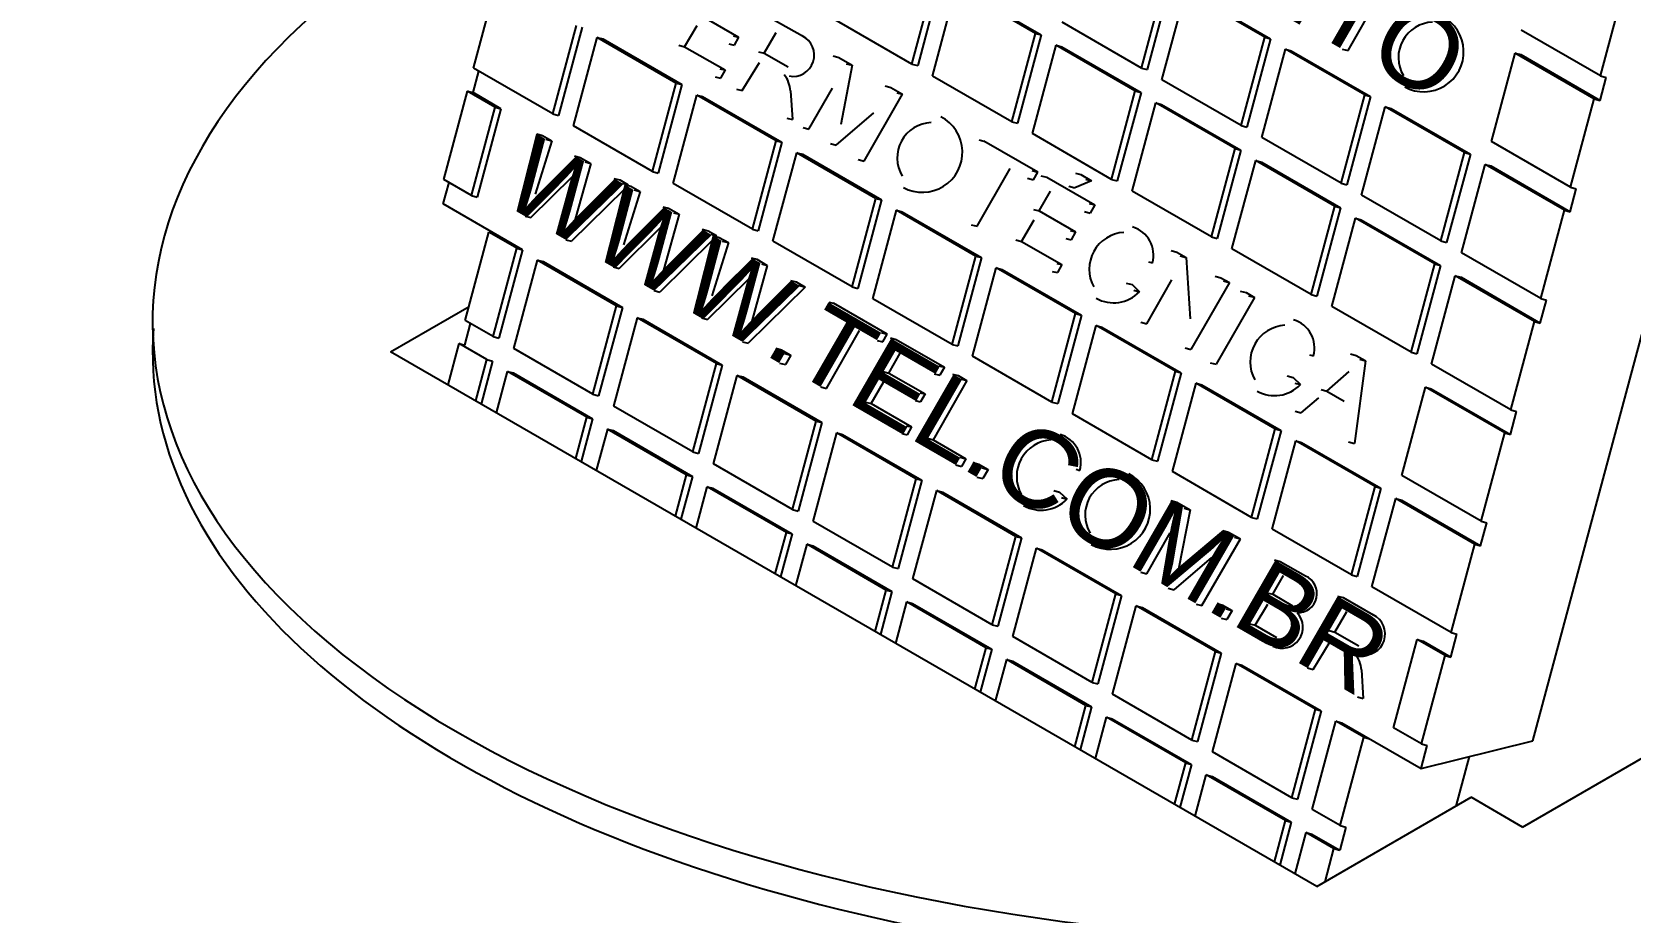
# Model space of a CAD drawing. Header units: millimetres. Extents: x -6620.9 to -6603.9, y -4745 to -4728.
# Drawn here: x -6619.66 to -6615.968, y -4731.657 to -4729.624 of the extents above; entities that cross this region are included whole.
import ezdxf
from ezdxf.enums import TextEntityAlignment as Align

# ---------------------------------------------------------------- set-up
doc = ezdxf.new("R2010")
doc.units = ezdxf.units.MM
doc.header["$LTSCALE"] = 10
doc.layers.add('Termotécnica', color=7, linetype='Continuous')
doc.styles.add('NEWSTYLE1', font='ARIAL.TTF')

msp = doc.modelspace()

# ---------------------------------------------------------------- linework, layer by layer
at = {"layer": 'Termotécnica', "color": 1}
for p, q in [((-6616.1925, -4731.2614), (-6615.6744, -4729.3279)), ((-6618.6398, -4729.7074), (-6618.5851, -4729.5032)), ((-6617.6271, -4729.6981), (-6617.5724, -4729.4939)), ((-6617.5795, -4729.7256), (-6617.5248, -4729.5214)), ((-6617.3418, -4729.6271), (-6617.5248, -4729.5214)), ((-6617.0969, -4729.7072), (-6617.0422, -4729.503)), ((-6616.0367, -4729.7253), (-6615.982, -4729.5211)), ((-6616.0367, -4729.7253), (-6615.982, -4729.5211)), ((-6617.0494, -4729.7346), (-6616.9947, -4729.5304)), ((-6616.8116, -4729.6361), (-6616.9947, -4729.5304)), ((-6617.6271, -4729.6981), (-6617.8101, -4729.5924)), ((-6618.4568, -4729.8131), (-6618.402, -4729.6089)), ((-6617.3965, -4729.8312), (-6617.3418, -4729.6271)), ((-6617.3418, -4729.6271), (-6617.3285, -4729.6306)), ((-6617.0969, -4729.7072), (-6617.28, -4729.6015)), ((-6616.0367, -4729.7253), (-6616.2197, -4729.6196)), ((-6618.4092, -4729.8405), (-6618.3545, -4729.6364)), ((-6618.1714, -4729.7421), (-6618.3545, -4729.6364)), ((-6618.3545, -4729.6364), (-6618.3412, -4729.6399)), ((-6617.3489, -4729.8587), (-6617.2942, -4729.6545)), ((-6617.1112, -4729.7602), (-6617.2942, -4729.6545)), ((-6617.2942, -4729.6545), (-6617.281, -4729.6581)), ((-6616.8663, -4729.8403), (-6616.8116, -4729.6361)), ((-6616.8188, -4729.8678), (-6616.7641, -4729.6636)), ((-6616.8116, -4729.6361), (-6616.7984, -4729.6397)), ((-6616.581, -4729.7693), (-6616.7641, -4729.6636)), ((-6616.7641, -4729.6636), (-6616.7508, -4729.6671)), ((-6617.6271, -4729.6981), (-6617.6138, -4729.7017)), ((-6616.2886, -4729.8768), (-6616.2339, -4729.6727)), ((-6616.0509, -4729.7784), (-6616.2339, -4729.6727)), ((-6616.2339, -4729.6727), (-6616.2207, -4729.6762)), ((-6618.4568, -4729.8131), (-6618.6398, -4729.7074)), ((-6618.2261, -4729.9462), (-6618.1714, -4729.7421)), ((-6618.1714, -4729.7421), (-6618.1582, -4729.7456)), ((-6617.3965, -4729.8312), (-6617.5795, -4729.7256)), ((-6617.0969, -4729.7072), (-6617.0837, -4729.7107)), ((-6616.8663, -4729.8403), (-6617.0494, -4729.7346)), ((-6616.0376, -4729.7819), (-6616.0234, -4729.7289)), ((-6616.0367, -4729.7253), (-6616.0234, -4729.7289)), ((-6616.0367, -4729.7253), (-6616.0234, -4729.7289)), ((-6618.7087, -4729.9646), (-6618.654, -4729.7604)), ((-6618.5898, -4729.7975), (-6618.654, -4729.7604)), ((-6618.654, -4729.7604), (-6618.6408, -4729.764)), ((-6618.1786, -4729.9737), (-6618.1239, -4729.7695)), ((-6617.9408, -4729.8752), (-6618.1239, -4729.7695)), ((-6618.1239, -4729.7695), (-6618.1106, -4729.7731)), ((-6617.1659, -4729.9644), (-6617.1112, -4729.7602)), ((-6617.1112, -4729.7602), (-6617.0979, -4729.7638)), ((-6616.6357, -4729.9735), (-6616.581, -4729.7693)), ((-6616.581, -4729.7693), (-6616.5678, -4729.7728)), ((-6616.1056, -4729.9825), (-6616.0509, -4729.7784)), ((-6616.1056, -4729.9825), (-6616.0509, -4729.7784)), ((-6616.0509, -4729.7784), (-6616.0376, -4729.7819)), ((-6616.0509, -4729.7784), (-6616.0376, -4729.7819)), ((-6618.6445, -4730.0017), (-6618.5898, -4729.7975)), ((-6618.5898, -4729.7975), (-6618.5766, -4729.8011)), ((-6618.4568, -4729.8131), (-6618.4435, -4729.8167)), ((-6617.1183, -4729.9918), (-6617.0636, -4729.7877)), ((-6616.8805, -4729.8934), (-6617.0636, -4729.7877)), ((-6617.0636, -4729.7877), (-6617.0504, -4729.7912)), ((-6616.5882, -4730.0009), (-6616.5335, -4729.7967)), ((-6616.3504, -4729.9024), (-6616.5335, -4729.7967)), ((-6616.5335, -4729.7967), (-6616.5202, -4729.8003)), ((-6618.2261, -4729.9462), (-6618.4092, -4729.8405)), ((-6617.3965, -4729.8312), (-6617.3832, -4729.8348)), ((-6616.8663, -4729.8403), (-6616.8531, -4729.8439)), ((-6617.9955, -4730.0794), (-6617.9408, -4729.8752)), ((-6617.9408, -4729.8752), (-6617.9276, -4729.8788)), ((-6617.1659, -4729.9644), (-6617.3489, -4729.8587)), ((-6616.6357, -4729.9735), (-6616.8188, -4729.8678)), ((-6616.1056, -4729.9825), (-6616.2886, -4729.8768)), ((-6617.948, -4730.1068), (-6617.8933, -4729.9027)), ((-6617.7102, -4730.0083), (-6617.8933, -4729.9027)), ((-6617.8933, -4729.9027), (-6617.88, -4729.9062)), ((-6616.9353, -4730.0975), (-6616.8805, -4729.8934)), ((-6616.8877, -4730.125), (-6616.833, -4729.9208)), ((-6616.8805, -4729.8934), (-6616.8673, -4729.8969)), ((-6616.6499, -4730.0265), (-6616.833, -4729.9208)), ((-6616.833, -4729.9208), (-6616.8197, -4729.9244)), ((-6616.4051, -4730.1066), (-6616.3504, -4729.9024)), ((-6616.3504, -4729.9024), (-6616.3371, -4729.906)), ((-6618.6445, -4730.0017), (-6618.7087, -4729.9646)), ((-6618.2261, -4729.9462), (-6618.2129, -4729.9498)), ((-6617.1659, -4729.9644), (-6617.1526, -4729.9679)), ((-6616.3576, -4730.1341), (-6616.3029, -4729.9299)), ((-6616.1198, -4730.0356), (-6616.3029, -4729.9299)), ((-6616.3029, -4729.9299), (-6616.2896, -4729.9334)), ((-6618.6445, -4730.0017), (-6618.6313, -4730.0052)), ((-6617.9955, -4730.0794), (-6618.1786, -4729.9737)), ((-6616.9353, -4730.0975), (-6617.1183, -4729.9918)), ((-6616.6357, -4729.9735), (-6616.6225, -4729.977)), ((-6616.4051, -4730.1066), (-6616.5882, -4730.0009)), ((-6616.1065, -4730.0391), (-6616.0923, -4729.9861)), ((-6616.1056, -4729.9825), (-6616.0923, -4729.9861)), ((-6616.1056, -4729.9825), (-6616.0923, -4729.9861)), ((-6617.7649, -4730.2125), (-6617.7102, -4730.0083)), ((-6617.7174, -4730.24), (-6617.6627, -4730.0358)), ((-6617.7102, -4730.0083), (-6617.697, -4730.0119)), ((-6617.4796, -4730.1415), (-6617.6627, -4730.0358)), ((-6617.6627, -4730.0358), (-6617.6494, -4730.0394)), ((-6616.7046, -4730.2307), (-6616.6499, -4730.0265)), ((-6616.6499, -4730.0265), (-6616.6367, -4730.03)), ((-6616.1745, -4730.2397), (-6616.1198, -4730.0356)), ((-6616.1745, -4730.2397), (-6616.1198, -4730.0356)), ((-6616.1198, -4730.0356), (-6616.1065, -4730.0391)), ((-6616.1198, -4730.0356), (-6616.1065, -4730.0391)), ((-6616.6571, -4730.2581), (-6616.6024, -4730.0539)), ((-6616.4193, -4730.1596), (-6616.6024, -4730.0539)), ((-6616.6024, -4730.0539), (-6616.5891, -4730.0575)), ((-6618.6588, -4730.2905), (-6618.6041, -4730.0863)), ((-6618.6041, -4730.0863), (-6618.5908, -4730.0898)), ((-6618.5399, -4730.1233), (-6618.6041, -4730.0863)), ((-6617.9955, -4730.0794), (-6617.9823, -4730.0829)), ((-6617.7649, -4730.2125), (-6617.948, -4730.1068)), ((-6616.9353, -4730.0975), (-6616.922, -4730.1011)), ((-6616.4051, -4730.1066), (-6616.3919, -4730.1102)), ((-6618.5946, -4730.3275), (-6618.5399, -4730.1233)), ((-6618.5399, -4730.1233), (-6618.5266, -4730.1269)), ((-6617.5343, -4730.3457), (-6617.4796, -4730.1415)), ((-6617.4796, -4730.1415), (-6617.4663, -4730.145)), ((-6616.7046, -4730.2307), (-6616.8877, -4730.125)), ((-6616.1745, -4730.2397), (-6616.3576, -4730.1341)), ((-6618.547, -4730.355), (-6618.4923, -4730.1508)), ((-6618.4923, -4730.1508), (-6618.4791, -4730.1543)), ((-6618.3093, -4730.2565), (-6618.4923, -4730.1508)), ((-6617.4868, -4730.3731), (-6617.4321, -4730.1689)), ((-6617.249, -4730.2746), (-6617.4321, -4730.1689)), ((-6617.4321, -4730.1689), (-6617.4188, -4730.1725)), ((-6616.474, -4730.3638), (-6616.4193, -4730.1596)), ((-6616.4193, -4730.1596), (-6616.4061, -4730.1632)), ((-6617.7649, -4730.2125), (-6617.7517, -4730.2161)), ((-6616.4265, -4730.3913), (-6616.3718, -4730.1871)), ((-6616.1887, -4730.2928), (-6616.3718, -4730.1871)), ((-6616.3718, -4730.1871), (-6616.3585, -4730.1906)), ((-6618.364, -4730.4607), (-6618.3093, -4730.2565)), ((-6618.3093, -4730.2565), (-6618.296, -4730.26)), ((-6617.5343, -4730.3457), (-6617.7174, -4730.24)), ((-6616.7046, -4730.2307), (-6616.6914, -4730.2342)), ((-6616.474, -4730.3638), (-6616.6571, -4730.2581)), ((-6616.1755, -4730.2963), (-6616.1612, -4730.2433)), ((-6616.1745, -4730.2397), (-6616.1612, -4730.2433)), ((-6616.1745, -4730.2397), (-6616.1612, -4730.2433)), ((-6618.5946, -4730.3275), (-6618.6588, -4730.2905)), ((-6618.2617, -4730.2839), (-6618.3164, -4730.4881)), ((-6618.0787, -4730.3896), (-6618.2617, -4730.2839)), ((-6618.2617, -4730.2839), (-6618.2485, -4730.2875)), ((-6617.3037, -4730.4788), (-6617.249, -4730.2746)), ((-6617.249, -4730.2746), (-6617.2357, -4730.2782)), ((-6616.2434, -4730.497), (-6616.1887, -4730.2928)), ((-6616.2434, -4730.497), (-6616.1887, -4730.2928)), ((-6616.1887, -4730.2928), (-6616.1755, -4730.2963)), ((-6616.1887, -4730.2928), (-6616.1755, -4730.2963)), ((-6618.5946, -4730.3275), (-6618.5813, -4730.3311)), ((-6617.2562, -4730.5063), (-6617.2014, -4730.3021)), ((-6617.0184, -4730.4078), (-6617.2014, -4730.3021)), ((-6617.2014, -4730.3021), (-6617.1882, -4730.3056)), ((-6618.6986, -4730.4391), (-6618.673, -4730.3435)), ((-6618.673, -4730.3435), (-6618.6597, -4730.347)), ((-6618.6088, -4730.3806), (-6618.673, -4730.3435)), ((-6618.364, -4730.4607), (-6618.547, -4730.355)), ((-6617.5343, -4730.3457), (-6617.5211, -4730.3492)), ((-6616.474, -4730.3638), (-6616.4608, -4730.3674)), ((-6618.6344, -4730.4762), (-6618.6088, -4730.3806)), ((-6618.6088, -4730.3806), (-6618.5956, -4730.3841)), ((-6618.1334, -4730.5938), (-6618.0787, -4730.3896)), ((-6618.0787, -4730.3896), (-6618.0654, -4730.3932)), ((-6617.3037, -4730.4788), (-6617.4868, -4730.3731)), ((-6617.0731, -4730.612), (-6617.0184, -4730.4078)), ((-6617.0184, -4730.4078), (-6617.0051, -4730.4113)), ((-6616.2434, -4730.497), (-6616.4265, -4730.3913)), ((-6618.5869, -4730.5036), (-6618.5613, -4730.408)), ((-6618.5613, -4730.408), (-6618.548, -4730.4116)), ((-6618.3782, -4730.5137), (-6618.5613, -4730.408)), ((-6618.0858, -4730.6213), (-6618.0311, -4730.4171)), ((-6617.8481, -4730.5228), (-6618.0311, -4730.4171)), ((-6618.0311, -4730.4171), (-6618.0179, -4730.4206)), ((-6617.0255, -4730.6394), (-6616.9708, -4730.4352)), ((-6616.7878, -4730.5409), (-6616.9708, -4730.4352)), ((-6616.9708, -4730.4352), (-6616.9576, -4730.4388)), ((-6616.4954, -4730.6485), (-6616.4407, -4730.4443)), ((-6616.2576, -4730.55), (-6616.4407, -4730.4443)), ((-6616.4407, -4730.4443), (-6616.4274, -4730.4479)), ((-6618.364, -4730.4607), (-6618.3507, -4730.4642)), ((-6617.3037, -4730.4788), (-6617.2904, -4730.4824)), ((-6618.4038, -4730.6093), (-6618.3782, -4730.5137)), ((-6618.3782, -4730.5137), (-6618.3649, -4730.5173)), ((-6618.1334, -4730.5938), (-6618.3164, -4730.4881)), ((-6617.0731, -4730.612), (-6617.2562, -4730.5063)), ((-6616.2444, -4730.5535), (-6616.2302, -4730.5005)), ((-6616.2434, -4730.497), (-6616.2302, -4730.5005)), ((-6616.2434, -4730.497), (-6616.2302, -4730.5005)), ((-6618.3306, -4730.5412), (-6618.3563, -4730.6368)), ((-6618.3306, -4730.5412), (-6618.3174, -4730.5447)), ((-6618.1476, -4730.6468), (-6618.3306, -4730.5412)), ((-6617.9028, -4730.727), (-6617.8481, -4730.5228)), ((-6617.8552, -4730.7544), (-6617.8005, -4730.5502)), ((-6617.8481, -4730.5228), (-6617.8348, -4730.5263)), ((-6617.6174, -4730.6559), (-6617.8005, -4730.5502)), ((-6617.8005, -4730.5502), (-6617.7873, -4730.5538)), ((-6616.8425, -4730.7451), (-6616.7878, -4730.5409)), ((-6616.7878, -4730.5409), (-6616.7745, -4730.5445)), ((-6616.3123, -4730.7542), (-6616.2576, -4730.55)), ((-6616.3123, -4730.7542), (-6616.2576, -4730.55)), ((-6616.2576, -4730.55), (-6616.2444, -4730.5535)), ((-6616.2576, -4730.55), (-6616.2444, -4730.5535)), ((-6616.7949, -4730.7726), (-6616.7402, -4730.5684)), ((-6616.5572, -4730.6741), (-6616.7402, -4730.5684)), ((-6616.7402, -4730.5684), (-6616.727, -4730.5719)), ((-6618.1334, -4730.5938), (-6618.1201, -4730.5974)), ((-6617.9028, -4730.727), (-6618.0858, -4730.6213)), ((-6617.0731, -4730.612), (-6617.0598, -4730.6155)), ((-6618.1732, -4730.7425), (-6618.1476, -4730.6468)), ((-6618.1476, -4730.6468), (-6618.1343, -4730.6504)), ((-6617.6722, -4730.8601), (-6617.6174, -4730.6559)), ((-6617.6174, -4730.6559), (-6617.6042, -4730.6595)), ((-6616.8425, -4730.7451), (-6617.0255, -4730.6394)), ((-6616.3123, -4730.7542), (-6616.4954, -4730.6485)), ((-6618.1257, -4730.7699), (-6618.1, -4730.6743)), ((-6618.1, -4730.6743), (-6618.0868, -4730.6778)), ((-6617.917, -4730.78), (-6618.1, -4730.6743)), ((-6617.6246, -4730.8875), (-6617.5699, -4730.6834)), ((-6617.3868, -4730.7891), (-6617.5699, -4730.6834)), ((-6617.5699, -4730.6834), (-6617.5566, -4730.6869)), ((-6616.6119, -4730.8782), (-6616.5572, -4730.6741)), ((-6616.5643, -4730.9057), (-6616.5096, -4730.7015)), ((-6616.5572, -4730.6741), (-6616.5439, -4730.6776)), ((-6616.3266, -4730.8072), (-6616.5096, -4730.7015)), ((-6616.5096, -4730.7015), (-6616.4964, -4730.7051)), ((-6617.9028, -4730.727), (-6617.8895, -4730.7305)), ((-6617.6722, -4730.8601), (-6617.8552, -4730.7544)), ((-6616.8425, -4730.7451), (-6616.8292, -4730.7487)), ((-6616.6119, -4730.8782), (-6616.7949, -4730.7726)), ((-6616.3133, -4730.8108), (-6616.2991, -4730.7577)), ((-6616.3123, -4730.7542), (-6616.2991, -4730.7577)), ((-6616.3123, -4730.7542), (-6616.2991, -4730.7577)), ((-6617.9426, -4730.8756), (-6617.917, -4730.78)), ((-6617.917, -4730.78), (-6617.9037, -4730.7835)), ((-6617.8951, -4730.9031), (-6617.8694, -4730.8074)), ((-6617.8694, -4730.8074), (-6617.8562, -4730.811)), ((-6617.6864, -4730.9131), (-6617.8694, -4730.8074)), ((-6617.4415, -4730.9932), (-6617.3868, -4730.7891)), ((-6617.3868, -4730.7891), (-6617.3736, -4730.7926)), ((-6616.3813, -4731.0114), (-6616.3266, -4730.8072)), ((-6616.3813, -4731.0114), (-6616.3266, -4730.8072)), ((-6616.3266, -4730.8072), (-6616.3133, -4730.8108)), ((-6616.3266, -4730.8072), (-6616.3133, -4730.8108)), ((-6617.394, -4731.0207), (-6617.3393, -4730.8165)), ((-6617.1562, -4730.9222), (-6617.3393, -4730.8165)), ((-6617.3393, -4730.8165), (-6617.326, -4730.8201)), ((-6617.6722, -4730.8601), (-6617.6589, -4730.8636)), ((-6617.4415, -4730.9932), (-6617.6246, -4730.8875)), ((-6616.6119, -4730.8782), (-6616.5986, -4730.8818)), ((-6617.712, -4731.0088), (-6617.6864, -4730.9131)), ((-6617.6864, -4730.9131), (-6617.6731, -4730.9167)), ((-6617.2109, -4731.1264), (-6617.1562, -4730.9222)), ((-6617.1562, -4730.9222), (-6617.143, -4730.9258)), ((-6616.3813, -4731.0114), (-6616.5643, -4730.9057)), ((-6617.6644, -4731.0362), (-6617.6388, -4730.9406)), ((-6617.6388, -4730.9406), (-6617.6256, -4730.9441)), ((-6617.4558, -4731.0463), (-6617.6388, -4730.9406)), ((-6617.1634, -4731.1538), (-6617.1087, -4730.9497)), ((-6616.9256, -4731.0553), (-6617.1087, -4730.9497)), ((-6617.1087, -4730.9497), (-6617.0954, -4730.9532)), ((-6617.4415, -4730.9932), (-6617.4283, -4730.9968)), ((-6617.2109, -4731.1264), (-6617.394, -4731.0207)), ((-6616.5144, -4731.2315), (-6616.4597, -4731.0274)), ((-6616.3955, -4731.0644), (-6616.4597, -4731.0274)), ((-6616.4597, -4731.0274), (-6616.4464, -4731.0309)), ((-6616.3822, -4731.068), (-6616.368, -4731.0149)), ((-6616.3813, -4731.0114), (-6616.368, -4731.0149)), ((-6616.3813, -4731.0114), (-6616.368, -4731.0149)), ((-6617.4814, -4731.1419), (-6617.4558, -4731.0463)), ((-6617.4558, -4731.0463), (-6617.4425, -4731.0498)), ((-6616.9803, -4731.2595), (-6616.9256, -4731.0553)), ((-6616.9256, -4731.0553), (-6616.9124, -4731.0589)), ((-6616.4502, -4731.2686), (-6616.3955, -4731.0644)), ((-6616.4502, -4731.2686), (-6616.3955, -4731.0644)), ((-6616.3955, -4731.0644), (-6616.3822, -4731.068)), ((-6617.4338, -4731.1694), (-6617.4082, -4731.0737)), ((-6617.4082, -4731.0737), (-6617.395, -4731.0773)), ((-6617.2251, -4731.1794), (-6617.4082, -4731.0737)), ((-6616.9328, -4731.287), (-6616.8781, -4731.0828)), ((-6616.695, -4731.1885), (-6616.8781, -4731.0828)), ((-6616.8781, -4731.0828), (-6616.8648, -4731.0863)), ((-6617.2109, -4731.1264), (-6617.1977, -4731.1299)), ((-6617.2508, -4731.275), (-6617.2251, -4731.1794)), ((-6617.2251, -4731.1794), (-6617.2119, -4731.183)), ((-6616.9803, -4731.2595), (-6617.1634, -4731.1538)), ((-6617.2032, -4731.3025), (-6617.1776, -4731.2069)), ((-6617.1776, -4731.2069), (-6617.1643, -4731.2104)), ((-6616.9945, -4731.3126), (-6617.1776, -4731.2069)), ((-6616.7497, -4731.3927), (-6616.695, -4731.1885)), ((-6616.7022, -4731.4201), (-6616.6475, -4731.2159)), ((-6616.695, -4731.1885), (-6616.6817, -4731.192)), ((-6616.6475, -4731.2159), (-6616.6342, -4731.2195)), ((-6616.5833, -4731.253), (-6616.6475, -4731.2159)), ((-6616.638, -4731.4572), (-6616.5833, -4731.253)), ((-6616.5833, -4731.253), (-6616.57, -4731.2566)), ((-6616.4502, -4731.2686), (-6616.5144, -4731.2315)), ((-6616.9803, -4731.2595), (-6616.9671, -4731.2631)), ((-6616.7497, -4731.3927), (-6616.9328, -4731.287)), ((-6616.4511, -4731.3252), (-6616.1925, -4731.2614)), ((-6616.4511, -4731.3252), (-6616.4369, -4731.2721)), ((-6616.4502, -4731.2686), (-6616.4369, -4731.2721)), ((-6616.4502, -4731.2686), (-6616.4369, -4731.2721)), ((-6617.0202, -4731.4082), (-6616.9945, -4731.3126)), ((-6616.9945, -4731.3126), (-6616.9813, -4731.3161)), ((-6616.3701, -4731.4121), (-6616.3394, -4731.2976)), ((-6616.9726, -4731.4356), (-6616.947, -4731.34)), ((-6616.947, -4731.34), (-6616.9337, -4731.3436)), ((-6616.7639, -4731.4457), (-6616.947, -4731.34)), ((-6616.7497, -4731.3927), (-6616.7365, -4731.3962)), ((-6616.638, -4731.4572), (-6616.7022, -4731.4201)), ((-6616.638, -4731.4572), (-6616.7022, -4731.4201)), ((-6616.7895, -4731.5413), (-6616.7639, -4731.4457)), ((-6616.7639, -4731.4457), (-6616.7507, -4731.4493)), ((-6616.742, -4731.5688), (-6616.7164, -4731.4732)), ((-6616.7164, -4731.4732), (-6616.7031, -4731.4767)), ((-6616.6522, -4731.5102), (-6616.7164, -4731.4732)), ((-6616.638, -4731.4572), (-6616.6247, -4731.4607)), ((-6616.6727, -4731.5868), (-6616.6522, -4731.5102)), ((-6616.6522, -4731.5102), (-6616.6389, -4731.5138))]:
    msp.add_line(p, q, dxfattribs=at)
at = {"layer": 'Termotécnica', "color": 2}
for p, q in [((-6617.5591, -4729.4975), (-6617.6138, -4729.7017)), ((-6617.029, -4729.5065), (-6617.0837, -4729.7107)), ((-6617.5116, -4729.5249), (-6617.3285, -4729.6306)), ((-6616.9814, -4729.534), (-6616.7984, -4729.6397)), ((-6616.6196, -4729.6669), (-6616.5433, -4729.5335)), ((-6618.1117, -4729.5876), (-6618.0276, -4729.6359)), ((-6617.9497, -4729.5933), (-6617.8802, -4729.6331)), ((-6618.3888, -4729.6125), (-6618.4435, -4729.8167)), ((-6618.1521, -4729.6581), (-6618.1235, -4729.6087)), ((-6617.9686, -4729.6729), (-6617.9407, -4729.6249)), ((-6617.3285, -4729.6306), (-6617.3832, -4729.8348)), ((-6618.3412, -4729.6399), (-6618.1582, -4729.7456)), ((-6618.1654, -4729.6546), (-6618.1521, -4729.6581)), ((-6618.1521, -4729.6581), (-6618.0588, -4729.7117)), ((-6618.0499, -4729.6513), (-6618.0379, -4729.6541)), ((-6618.0396, -4729.6331), (-6618.0276, -4729.6359)), ((-6618.0276, -4729.6359), (-6618.0379, -4729.6541)), ((-6617.9818, -4729.6694), (-6617.9686, -4729.6729)), ((-6617.281, -4729.6581), (-6617.0979, -4729.7638)), ((-6616.7984, -4729.6397), (-6616.8531, -4729.8439)), ((-6616.7508, -4729.6671), (-6616.5678, -4729.7728)), ((-6616.6329, -4729.6633), (-6616.6196, -4729.6669)), ((-6618.0189, -4729.7593), (-6617.9795, -4729.6945)), ((-6617.9686, -4729.6729), (-6617.9133, -4729.7047)), ((-6617.8091, -4729.6793), (-6617.7959, -4729.6828)), ((-6617.7959, -4729.6828), (-6617.7648, -4729.7009)), ((-6617.7648, -4729.7009), (-6617.7914, -4729.8374)), ((-6617.7789, -4729.6971), (-6617.7648, -4729.7009)), ((-6616.2207, -4729.6762), (-6616.0376, -4729.7819)), ((-6618.6408, -4729.764), (-6618.6275, -4729.7145)), ((-6618.0814, -4729.7275), (-6618.0694, -4729.7303)), ((-6618.0711, -4729.7094), (-6618.0588, -4729.7117)), ((-6618.0588, -4729.7117), (-6618.0694, -4729.7303)), ((-6618.5766, -4729.8011), (-6618.6408, -4729.764)), ((-6618.1582, -4729.7456), (-6618.2129, -4729.9498)), ((-6618.1106, -4729.7731), (-6617.9276, -4729.8788)), ((-6618.0322, -4729.7558), (-6618.0189, -4729.7593)), ((-6617.9074, -4729.7601), (-6617.903, -4729.8263)), ((-6617.8651, -4729.8485), (-6617.8106, -4729.7537)), ((-6617.7377, -4729.9221), (-6617.6488, -4729.7676)), ((-6617.689, -4729.7486), (-6617.6758, -4729.7522)), ((-6617.6758, -4729.7522), (-6617.6488, -4729.7676)), ((-6617.662, -4729.7642), (-6617.6488, -4729.7676)), ((-6617.0979, -4729.7638), (-6617.1526, -4729.9679)), ((-6616.5678, -4729.7728), (-6616.6225, -4729.977)), ((-6618.5766, -4729.8011), (-6618.6313, -4730.0052)), ((-6617.8019, -4729.8853), (-6617.7147, -4729.8106)), ((-6617.0504, -4729.7912), (-6616.8673, -4729.8969)), ((-6616.5202, -4729.8003), (-6616.3371, -4729.906)), ((-6617.9163, -4729.8227), (-6617.903, -4729.8263)), ((-6617.8784, -4729.8449), (-6617.8651, -4729.8485)), ((-6618.459, -4729.8752), (-6618.4973, -4729.9983)), ((-6618.4935, -4729.8594), (-6618.4802, -4729.8629)), ((-6618.4802, -4729.8629), (-6618.459, -4729.8752)), ((-6618.4731, -4729.8714), (-6618.459, -4729.8752)), ((-6617.9276, -4729.8788), (-6617.9823, -4730.0829)), ((-6617.8151, -4729.8818), (-6617.8019, -4729.8853)), ((-6617.4718, -4729.8732), (-6617.4607, -4729.8762)), ((-6617.3365, -4729.9476), (-6617.4607, -4729.8762)), ((-6618.4064, -4729.9101), (-6618.3931, -4729.9136)), ((-6618.3689, -4729.9277), (-6618.4047, -4730.0565)), ((-6618.3931, -4729.9136), (-6618.3689, -4729.9277)), ((-6618.3819, -4729.9242), (-6618.3689, -4729.9277)), ((-6617.88, -4729.9062), (-6617.697, -4730.0119)), ((-6617.7509, -4729.9186), (-6617.7377, -4729.9221)), ((-6616.8673, -4729.8969), (-6616.922, -4730.1011)), ((-6616.8197, -4729.9244), (-6616.6367, -4730.03)), ((-6616.3371, -4729.906), (-6616.3919, -4730.1102)), ((-6618.5072, -4730.0525), (-6618.4109, -4729.9576)), ((-6618.3154, -4729.9623), (-6618.3021, -4729.9658)), ((-6617.4766, -4730.0727), (-6617.4003, -4729.9393)), ((-6617.3599, -4729.9618), (-6617.3466, -4729.9654)), ((-6617.3495, -4729.9438), (-6617.3365, -4729.9476)), ((-6617.3466, -4729.9654), (-6617.3365, -4729.9476)), ((-6617.3291, -4729.956), (-6617.3158, -4729.9596)), ((-6617.3158, -4729.9596), (-6617.2045, -4730.0235)), ((-6617.2492, -4729.9502), (-6617.237, -4729.9534)), ((-6617.237, -4729.9534), (-6617.2119, -4729.9678)), ((-6617.2253, -4729.9642), (-6617.2119, -4729.9678)), ((-6616.2896, -4729.9334), (-6616.1065, -4730.0391)), ((-6618.7097, -4730.0212), (-6618.6964, -4729.9717)), ((-6618.2917, -4729.9875), (-6618.4132, -4730.1075)), ((-6618.3021, -4729.9658), (-6618.2827, -4729.977)), ((-6618.296, -4729.9735), (-6618.2827, -4729.977)), ((-6618.2549, -4729.9926), (-6618.2932, -4730.1157)), ((-6618.2894, -4729.9768), (-6618.2762, -4729.9804)), ((-6618.2827, -4729.977), (-6618.2851, -4729.9793)), ((-6618.2762, -4729.9804), (-6618.2549, -4729.9926)), ((-6618.269, -4729.9888), (-6618.2549, -4729.9926)), ((-6617.3333, -4730.0372), (-6617.307, -4729.9917)), ((-6617.2644, -4729.9804), (-6617.2511, -4729.984)), ((-6617.2119, -4729.9678), (-6617.2511, -4729.984)), ((-6618.5266, -4730.1269), (-6618.7097, -4730.0212)), ((-6618.2023, -4730.0275), (-6618.1891, -4730.0311)), ((-6618.1891, -4730.0311), (-6618.1649, -4730.0451)), ((-6617.697, -4730.0119), (-6617.7517, -4730.2161)), ((-6617.3465, -4730.0336), (-6617.3333, -4730.0372)), ((-6617.3333, -4730.0372), (-6617.2491, -4730.0855)), ((-6617.2178, -4730.0204), (-6617.2045, -4730.0235)), ((-6617.2045, -4730.0235), (-6617.2151, -4730.0424)), ((-6616.6367, -4730.03), (-6616.6914, -4730.2342)), ((-6618.5204, -4730.049), (-6618.5072, -4730.0525)), ((-6618.3031, -4730.17), (-6618.2068, -4730.0751)), ((-6618.1649, -4730.0451), (-6618.2006, -4730.1739)), ((-6618.1778, -4730.0416), (-6618.1649, -4730.0451)), ((-6617.6494, -4730.0394), (-6617.4663, -4730.145)), ((-6617.4899, -4730.0691), (-6617.4766, -4730.0727)), ((-6617.3736, -4730.1077), (-6617.345, -4730.0582)), ((-6617.2284, -4730.0388), (-6617.2151, -4730.0424)), ((-6616.5891, -4730.0575), (-6616.4061, -4730.1632)), ((-6618.4265, -4730.104), (-6618.4132, -4730.1075)), ((-6618.0877, -4730.105), (-6618.2091, -4730.225)), ((-6618.1113, -4730.0797), (-6618.0981, -4730.0833)), ((-6618.0981, -4730.0833), (-6618.0787, -4730.0944)), ((-6618.0919, -4730.0909), (-6618.0787, -4730.0944)), ((-6618.0511, -4730.1106), (-6618.0894, -4730.2338)), ((-6618.0856, -4730.0949), (-6618.0724, -4730.0984)), ((-6618.0787, -4730.0944), (-6618.081, -4730.0967)), ((-6618.0724, -4730.0984), (-6618.0511, -4730.1106)), ((-6618.0652, -4730.1069), (-6618.0511, -4730.1106)), ((-6617.3869, -4730.1042), (-6617.3736, -4730.1077)), ((-6617.3736, -4730.1077), (-6617.2804, -4730.1613)), ((-6617.2714, -4730.1009), (-6617.2594, -4730.1037)), ((-6617.2611, -4730.0827), (-6617.2491, -4730.0855)), ((-6617.2491, -4730.0855), (-6617.2594, -4730.1037)), ((-6618.5266, -4730.1269), (-6618.5813, -4730.3311)), ((-6617.9985, -4730.1455), (-6617.9852, -4730.1491)), ((-6617.9852, -4730.1491), (-6617.9611, -4730.1631)), ((-6617.4663, -4730.145), (-6617.5211, -4730.3492)), ((-6617.0285, -4730.1287), (-6617.0152, -4730.1323)), ((-6617.0152, -4730.1323), (-6616.9935, -4730.1446)), ((-6617.0076, -4730.1409), (-6616.9935, -4730.1446)), ((-6616.9935, -4730.1446), (-6616.9844, -4730.2865)), ((-6618.4791, -4730.1543), (-6618.296, -4730.26)), ((-6618.3164, -4730.1664), (-6618.3031, -4730.17)), ((-6617.9611, -4730.1631), (-6617.9968, -4730.292)), ((-6617.974, -4730.1597), (-6617.9611, -4730.1631)), ((-6617.4188, -4730.1725), (-6617.2357, -4730.2782)), ((-6617.3029, -4730.1771), (-6617.291, -4730.1799)), ((-6617.2926, -4730.1589), (-6617.2804, -4730.1613)), ((-6617.2804, -4730.1613), (-6617.291, -4730.1799)), ((-6617.0803, -4730.1551), (-6617.0714, -4730.1575)), ((-6616.4061, -4730.1632), (-6616.4608, -4730.3674)), ((-6618.2224, -4730.2214), (-6618.2091, -4730.225)), ((-6618.0993, -4730.288), (-6618.003, -4730.1931)), ((-6617.8738, -4730.2131), (-6618.0053, -4730.343)), ((-6617.9075, -4730.1978), (-6617.8943, -4730.2013)), ((-6617.8943, -4730.2013), (-6617.8738, -4730.2131)), ((-6617.8881, -4730.2089), (-6617.8738, -4730.2131)), ((-6617.1318, -4730.204), (-6617.1186, -4730.2075)), ((-6617.1186, -4730.2075), (-6617.1012, -4730.2239)), ((-6617.1144, -4730.2203), (-6617.1012, -4730.2239)), ((-6617.0848, -4730.298), (-6617.0265, -4730.1968)), ((-6616.8937, -4730.2027), (-6616.9826, -4730.3571)), ((-6616.9265, -4730.188), (-6616.9133, -4730.1915)), ((-6616.9133, -4730.1915), (-6616.8937, -4730.2027)), ((-6616.9072, -4730.1989), (-6616.8945, -4730.2023)), ((-6616.8686, -4730.2224), (-6616.8553, -4730.226)), ((-6616.3585, -4730.1906), (-6616.1755, -4730.2963)), ((-6618.8314, -4730.3624), (-6618.65, -4730.2577)), ((-6618.296, -4730.26), (-6618.3507, -4730.4642)), ((-6617.8193, -4730.2477), (-6617.8082, -4730.2507)), ((-6617.684, -4730.3221), (-6617.8082, -4730.2507)), ((-6616.8358, -4730.2371), (-6616.9246, -4730.3915)), ((-6616.8553, -4730.226), (-6616.8358, -4730.2371)), ((-6616.8492, -4730.2333), (-6616.8365, -4730.2367)), ((-6618.2485, -4730.2875), (-6618.0654, -4730.3932)), ((-6618.1126, -4730.2844), (-6618.0993, -4730.288)), ((-6617.2357, -4730.2782), (-6617.2904, -4730.4824)), ((-6617.098, -4730.2945), (-6617.0848, -4730.298)), ((-6616.2163, -4731.4605), (-6614.1955, -4730.2938)), ((-6618.6597, -4730.347), (-6618.6465, -4730.2976)), ((-6617.8241, -4730.4472), (-6617.7478, -4730.3138)), ((-6617.697, -4730.3183), (-6617.684, -4730.3221)), ((-6617.6941, -4730.3399), (-6617.684, -4730.3221)), ((-6617.6766, -4730.3305), (-6617.6633, -4730.3341)), ((-6617.1882, -4730.3056), (-6617.0051, -4730.4113)), ((-6616.6918, -4731.5978), (-6618.8314, -4730.3624)), ((-6618.0186, -4730.3394), (-6618.0053, -4730.343)), ((-6617.9417, -4730.3546), (-6617.9285, -4730.3582)), ((-6617.9285, -4730.3582), (-6617.9069, -4730.3706)), ((-6617.9206, -4730.3668), (-6617.9069, -4730.3706)), ((-6617.9069, -4730.3706), (-6617.9194, -4730.3924)), ((-6617.7074, -4730.3363), (-6617.6941, -4730.3399)), ((-6617.6807, -4730.4117), (-6617.6545, -4730.3662)), ((-6617.6633, -4730.3341), (-6617.552, -4730.398)), ((-6616.9959, -4730.3535), (-6616.9826, -4730.3571)), ((-6616.7084, -4730.3697), (-6616.6994, -4730.372)), ((-6616.6142, -4730.3675), (-6616.601, -4730.3711)), ((-6618.5956, -4730.3841), (-6618.6221, -4730.4833)), ((-6618.0654, -4730.3932), (-6618.1201, -4730.5974)), ((-6617.9327, -4730.3889), (-6617.9194, -4730.3924)), ((-6617.5653, -4730.3949), (-6617.552, -4730.398)), ((-6617.552, -4730.398), (-6617.5626, -4730.4169)), ((-6616.9379, -4730.3879), (-6616.9246, -4730.3915)), ((-6616.5794, -4730.3836), (-6616.605, -4730.5746)), ((-6616.601, -4730.3711), (-6616.58, -4730.3831)), ((-6616.5926, -4730.3801), (-6616.5794, -4730.3836)), ((-6618.548, -4730.4116), (-6618.3649, -4730.5173)), ((-6618.0179, -4730.4206), (-6617.8348, -4730.5263)), ((-6617.8373, -4730.4436), (-6617.8241, -4730.4472)), ((-6617.7211, -4730.4822), (-6617.6925, -4730.4327)), ((-6617.694, -4730.4081), (-6617.6807, -4730.4117)), ((-6617.6807, -4730.4117), (-6617.5966, -4730.46)), ((-6617.4999, -4730.4292), (-6617.5778, -4730.5662)), ((-6617.5758, -4730.4133), (-6617.5626, -4730.4169)), ((-6617.5335, -4730.4143), (-6617.5202, -4730.4178)), ((-6617.5202, -4730.4178), (-6617.5009, -4730.4289)), ((-6617.5141, -4730.4254), (-6617.4999, -4730.4292)), ((-6617.0051, -4730.4113), (-6617.0598, -4730.6155)), ((-6616.9576, -4730.4388), (-6616.7745, -4730.5445)), ((-6616.7599, -4730.4185), (-6616.7466, -4730.4221)), ((-6616.7466, -4730.4221), (-6616.7292, -4730.4384)), ((-6616.7425, -4730.4349), (-6616.7292, -4730.4384)), ((-6616.6686, -4730.4535), (-6616.6168, -4730.4081)), ((-6617.7344, -4730.4787), (-6617.7211, -4730.4822)), ((-6617.6189, -4730.4754), (-6617.6069, -4730.4782)), ((-6617.6086, -4730.4572), (-6617.5966, -4730.46)), ((-6617.5966, -4730.46), (-6617.6069, -4730.4782)), ((-6616.7283, -4730.5037), (-6616.687, -4730.469)), ((-6616.6819, -4730.4499), (-6616.6686, -4730.4535)), ((-6616.6686, -4730.4535), (-6616.6287, -4730.4765)), ((-6616.4274, -4730.4479), (-6616.2444, -4730.5535)), ((-6618.3649, -4730.5173), (-6618.3915, -4730.6164)), ((-6617.7211, -4730.4822), (-6617.6279, -4730.5358)), ((-6616.7415, -4730.5002), (-6616.7283, -4730.5037)), ((-6618.3174, -4730.5447), (-6618.1343, -4730.6504)), ((-6617.8348, -4730.5263), (-6617.8895, -4730.7305)), ((-6617.7873, -4730.5538), (-6617.6042, -4730.6595)), ((-6617.6504, -4730.5516), (-6617.6384, -4730.5544)), ((-6617.6401, -4730.5334), (-6617.6279, -4730.5358)), ((-6617.6279, -4730.5358), (-6617.6384, -4730.5544)), ((-6616.7745, -4730.5445), (-6616.8292, -4730.7487)), ((-6617.5911, -4730.5626), (-6617.5778, -4730.5662)), ((-6617.5778, -4730.5662), (-6617.5024, -4730.61)), ((-6616.727, -4730.5719), (-6616.5439, -4730.6776)), ((-6616.6184, -4730.571), (-6616.605, -4730.5746)), ((-6617.526, -4730.6241), (-6617.5128, -4730.6276)), ((-6617.5154, -4730.606), (-6617.5024, -4730.61)), ((-6617.5024, -4730.61), (-6617.5128, -4730.6276)), ((-6617.4861, -4730.6184), (-6617.4728, -4730.622)), ((-6617.4728, -4730.622), (-6617.4513, -4730.6344)), ((-6618.1343, -4730.6504), (-6618.1609, -4730.7496)), ((-6617.6042, -4730.6595), (-6617.6589, -4730.8636)), ((-6617.4769, -4730.6521), (-6617.4634, -4730.6557)), ((-6617.465, -4730.6306), (-6617.4513, -4730.6344)), ((-6617.4513, -4730.6344), (-6617.4634, -4730.6557)), ((-6617.2478, -4730.6342), (-6617.2389, -4730.6366)), ((-6618.0868, -4730.6778), (-6617.9037, -4730.7835)), ((-6617.5566, -4730.6869), (-6617.3736, -4730.7926)), ((-6617.2993, -4730.6831), (-6617.2861, -4730.6866)), ((-6617.2861, -4730.6866), (-6617.2687, -4730.703)), ((-6617.2819, -4730.6994), (-6617.2687, -4730.703)), ((-6616.5439, -4730.6776), (-6616.5986, -4730.8818)), ((-6617.0288, -4730.7063), (-6617.0155, -4730.7099)), ((-6617.0155, -4730.7099), (-6616.9845, -4730.7279)), ((-6616.9845, -4730.7279), (-6617.011, -4730.8645)), ((-6616.9985, -4730.7242), (-6616.9845, -4730.7279)), ((-6616.4964, -4730.7051), (-6616.3133, -4730.8108)), ((-6616.9087, -4730.7757), (-6616.8954, -4730.7792)), ((-6617.9037, -4730.7835), (-6617.9303, -4730.8827)), ((-6617.8562, -4730.811), (-6617.6731, -4730.9167)), ((-6617.3736, -4730.7926), (-6617.4283, -4730.9968)), ((-6617.0847, -4730.8755), (-6617.0302, -4730.7807)), ((-6616.9573, -4730.9491), (-6616.8684, -4730.7946)), ((-6616.8954, -4730.7792), (-6616.8684, -4730.7946)), ((-6616.8817, -4730.7913), (-6616.8684, -4730.7946)), ((-6617.326, -4730.8201), (-6617.143, -4730.9258)), ((-6617.0215, -4730.9124), (-6616.9343, -4730.8377)), ((-6616.7899, -4730.8435), (-6616.7766, -4730.8471)), ((-6616.7766, -4730.8471), (-6616.718, -4730.8806)), ((-6617.098, -4730.8719), (-6617.0847, -4730.8755)), ((-6616.7937, -4730.9228), (-6616.7687, -4730.8797)), ((-6617.6731, -4730.9167), (-6617.6997, -4731.0159)), ((-6617.0348, -4730.9088), (-6617.0215, -4730.9124)), ((-6616.807, -4730.9193), (-6616.7937, -4730.9228)), ((-6616.7937, -4730.9228), (-6616.7478, -4730.9492)), ((-6617.6256, -4730.9441), (-6617.4425, -4731.0498)), ((-6617.143, -4730.9258), (-6617.1977, -4731.1299)), ((-6617.0954, -4730.9532), (-6616.9124, -4731.0589)), ((-6616.9706, -4730.9456), (-6616.9573, -4730.9491)), ((-6616.9223, -4730.9442), (-6616.909, -4730.9477)), ((-6616.909, -4730.9477), (-6616.8875, -4730.9602)), ((-6616.9012, -4730.9563), (-6616.8875, -4730.9602)), ((-6616.8875, -4730.9602), (-6616.8997, -4730.9814)), ((-6616.8338, -4730.9945), (-6616.8052, -4730.9454)), ((-6616.6443, -4730.9271), (-6616.6311, -4730.9306)), ((-6616.6311, -4730.9306), (-6616.5616, -4730.9704)), ((-6616.9131, -4730.9778), (-6616.8997, -4730.9814)), ((-6616.8471, -4730.991), (-6616.8338, -4730.9945)), ((-6616.8338, -4730.9945), (-6616.7849, -4731.0226)), ((-6616.6499, -4731.0102), (-6616.6221, -4730.9624)), ((-6616.7003, -4731.0966), (-6616.6609, -4731.0318)), ((-6616.6632, -4731.0066), (-6616.6499, -4731.0102)), ((-6616.6499, -4731.0102), (-6616.5946, -4731.042)), ((-6616.4464, -4731.0309), (-6616.3822, -4731.068)), ((-6617.4425, -4731.0498), (-6617.4691, -4731.149)), ((-6616.9124, -4731.0589), (-6616.9671, -4731.2631)), ((-6617.395, -4731.0773), (-6617.2119, -4731.183)), ((-6616.8648, -4731.0863), (-6616.6817, -4731.192)), ((-6616.7135, -4731.0931), (-6616.7003, -4731.0966)), ((-6616.5887, -4731.0974), (-6616.5844, -4731.1635)), ((-6617.2119, -4731.183), (-6617.2385, -4731.2821)), ((-6616.5977, -4731.16), (-6616.5844, -4731.1635)), ((-6617.1643, -4731.2104), (-6616.9813, -4731.3161)), ((-6616.6817, -4731.192), (-6616.7365, -4731.3962)), ((-6616.6342, -4731.2195), (-6616.4511, -4731.3252)), ((-6616.9813, -4731.3161), (-6617.0079, -4731.4153)), ((-6616.9337, -4731.3436), (-6616.7507, -4731.4493)), ((-6616.6918, -4731.5978), (-6616.3351, -4731.3919)), ((-6616.2163, -4731.4605), (-6616.3351, -4731.3919)), ((-6616.7507, -4731.4493), (-6616.7772, -4731.5484)), ((-6616.7031, -4731.4767), (-6616.6389, -4731.5138)), ((-6616.6247, -4731.4607), (-6616.6389, -4731.5138))]:
    msp.add_line(p, q, dxfattribs=at)
for centre, radius, start, end in [((-6616.4449, -4729.6697), 0.0924, 241.6126, 62.5864), ((-6616.4216, -4729.6828), 0.0817, 92.1931, 210.7992), ((-6617.9017, -4729.6773), 0.0491, 259.1915, 64.1117), ((-6617.9791, -4729.7663), 0.072, 4.9341, 37.4461), ((-6617.5795, -4729.9149), 0.0817, 92.1931, 210.7992), ((-6617.6028, -4729.9018), 0.0924, 241.6126, 62.5864), ((-6617.1372, -4730.1396), 0.0682, 344.7888, 72.9226), ((-6617.1324, -4730.1719), 0.0852, 93.5269, 208.7103), ((-6617.1612, -4730.1669), 0.0826, 240.6406, 316.1757), ((-6616.7653, -4730.3541), 0.0682, 344.7888, 72.9226), ((-6616.7605, -4730.3865), 0.0852, 93.5269, 208.7103), ((-6616.7892, -4730.3814), 0.0826, 240.6406, 316.1757), ((-6617.3047, -4730.6187), 0.0682, 344.7888, 72.9226), ((-6617.2999, -4730.651), 0.0852, 93.5269, 208.7103), ((-6617.1455, -4730.7397), 0.0817, 92.1931, 210.7992), ((-6617.1688, -4730.7266), 0.0924, 241.6126, 62.5864), ((-6617.3287, -4730.646), 0.0826, 240.6406, 316.1757), ((-6616.7358, -4730.9213), 0.0444, 267.7512, 66.3249), ((-6616.7725, -4730.9989), 0.0486, 244.6456, 43.1213), ((-6616.583, -4731.0146), 0.0491, 259.1915, 64.1117), ((-6616.6604, -4731.1036), 0.072, 4.9341, 37.4461)]:
    msp.add_arc(centre, radius, start, end, dxfattribs=at)
at = {"layer": 'Termotécnica', "color": 3}
for centre, start_param, end_param in [((-6616.5729, -4730.2938), 5.478557, 10.965593), ((-6616.5729, -4730.3624), 6.245947, 9.461453)]:
    msp.add_ellipse(centre, major_axis=(-2.8083, 0), ratio=0.509483, start_param=start_param, end_param=end_param, dxfattribs=at)

# ---------------------------------------------------------------- texts
at = {"layer": 'Termotécnica', "color": 3, "style": 'NEWSTYLE1'}
for s, p in [('ATERRAMENTO', (-6617.1971, -4729.2352)), ('WWW.TEL.COM.BR', (-6617.5454, -4730.5098))]:
    msp.add_text(s, height=0.178439, rotation=330, dxfattribs=at).set_placement(p, align=Align.MIDDLE)

doc.saveas('drawing.dxf')
